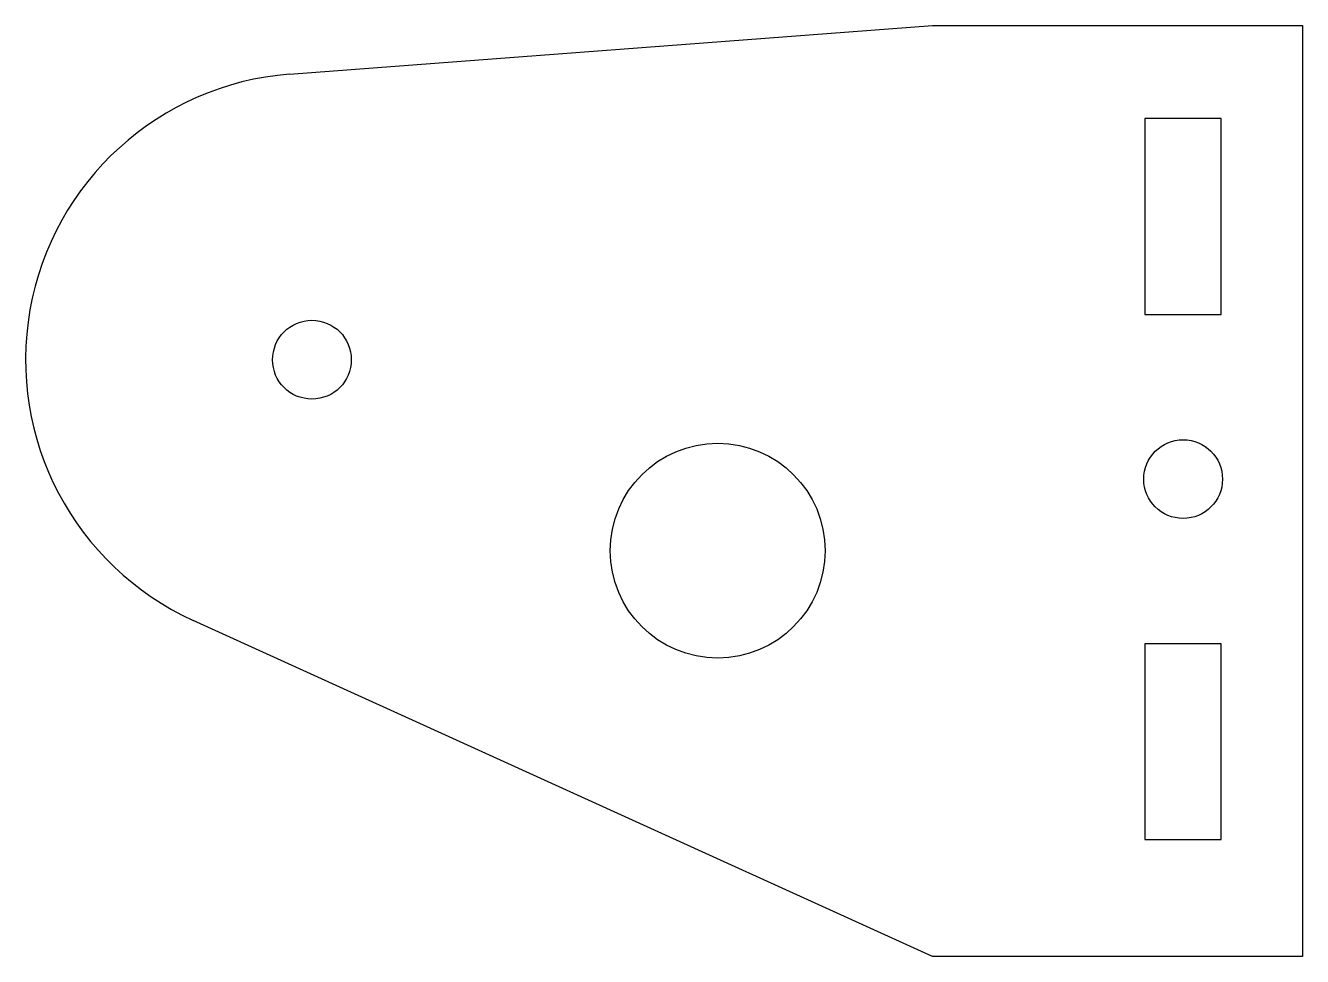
# Model space of a CAD drawing. Header units: millimetres. Extents: x -12 to 41.5, y -25 to 14.
import ezdxf

# ---------------------------------------------------------------- set-up
doc = ezdxf.new("R2010")
doc.units = ezdxf.units.MM

msp = doc.modelspace()

# ---------------------------------------------------------------- linework, layer by layer
for p, q in [((-0.942, 11.963), (26, 14)), ((26, 14), (41.5, 14)), ((41.5, 14), (41.5, -25)), ((38.1, 10.1), (34.9, 10.1)), ((34.9, 10.1), (34.9, 1.9)), ((38.1, 1.9), (38.1, 10.1)), ((34.9, 1.9), (38.1, 1.9)), ((26, -25), (-4.976, -10.92)), ((38.1, -11.9), (34.9, -11.9)), ((34.9, -11.9), (34.9, -20.1)), ((38.1, -20.1), (38.1, -11.9)), ((34.9, -20.1), (38.1, -20.1)), ((41.5, -25), (26, -25))]:
    msp.add_line(p, q)
for centre, radius in [((0, 0), 1.65), ((17, -8), 4.5), ((36.5, -5), 1.65)]:
    msp.add_circle(centre, radius)
msp.add_arc((0, 0), 12, 94.5, 245.5)

doc.saveas('drawing.dxf')
